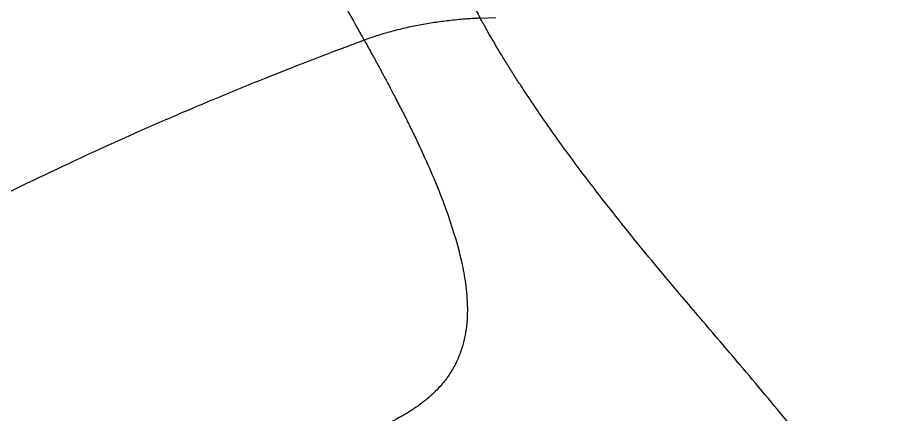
# Model space of a CAD drawing. Extents: x 525 to 613, y 487 to 635.
# Drawn here: x 561.477 to 565.393, y 563.717 to 565.486 of the extents above; entities that cross this region are included whole.
import ezdxf

# ---------------------------------------------------------------- set-up
doc = ezdxf.new("R2010")
doc.units = 0
doc.header["$MEASUREMENT"] = 0
doc.layers.add('1', color=4, linetype='Continuous')
doc.layers.add('STD TEST', color=3, linetype='Continuous')

# ---------------------------------------------------------------- blocks, each defined once
blk = doc.blocks.new('2023 VANGUARD')
at = {"layer": '1', "color": 3, "linetype": 'Continuous', "lineweight": 25}
blk.add_line((-5.4212, -27.2079), (-5.3513, -27.205), dxfattribs=at)
for points, knots in [([(-9.7902, -19.2956), (-9.7609, -19.3488), (-9.7007, -19.4578), (-9.6082, -19.6252), (-9.5025, -19.8167), (-9.3778, -20.0424), (-9.1932, -20.3765), (-9.0049, -20.7176), (-8.821, -21.0508), (-8.5443, -21.5519), (-8.1327, -22.2975), (-7.5745, -23.3083), (-7.0309, -24.2927), (-6.6024, -25.0688), (-6.3021, -25.6126), (-6.1101, -25.9604), (-5.9263, -26.2932), (-5.7507, -26.6113), (-5.5832, -26.9146), (-5.4743, -27.1117), (-5.4212, -27.2079)], [0, 0, 0, 0, 0.019829, 0.040662, 0.0625, 0.091332, 0.125001, 0.187501, 0.219111, 0.250001, 0.375742, 0.5, 0.632535, 0.749994, 0.796268, 0.840704, 0.883297, 0.924045, 0.962946, 1, 1, 1, 1]), ([(-5.9384, -27.3057), (-5.9651, -27.2574), (-6.0217, -27.1549), (-6.1114, -26.9923), (-6.211, -26.8121), (-6.3203, -26.6141), (-6.4395, -26.3984), (-6.5685, -26.1648), (-6.7074, -25.9133), (-6.8562, -25.6438), (-7.1654, -25.0838), (-7.5793, -24.3343), (-8.0111, -23.5523), (-8.3188, -22.995), (-8.5707, -22.5389), (-8.867, -22.0022), (-9.1485, -21.4924), (-9.3947, -21.0464), (-9.5853, -20.7013), (-9.7599, -20.3849), (-9.9186, -20.0975), (-10.0612, -19.8392), (-10.1877, -19.6102), (-10.2667, -19.4671), (-10.3035, -19.4005)], [0, 0, 0, 0, 0.018732, 0.039726, 0.062981, 0.088499, 0.116278, 0.146318, 0.178621, 0.213184, 0.250009, 0.393762, 0.500003, 0.547564, 0.605085, 0.672566, 0.750006, 0.796713, 0.839755, 0.879133, 0.914846, 0.946895, 0.97528, 1, 1, 1, 1]), ([(-5.4212, -27.2079), (-5.4282, -27.2082), (-5.4426, -27.2088), (-5.4646, -27.2101), (-5.4888, -27.2118), (-5.5184, -27.2142), (-5.5622, -27.2187), (-5.6184, -27.2259), (-5.6836, -27.2367), (-5.7483, -27.2498), (-5.802, -27.2629), (-5.8445, -27.2747), (-5.8762, -27.2843), (-5.9074, -27.2945), (-5.9281, -27.302), (-5.9384, -27.3057)], [0, 0, 0, 0, 0.040122, 0.081789, 0.125003, 0.178091, 0.250007, 0.375006, 0.500003, 0.625001, 0.749997, 0.813657, 0.875004, 0.938043, 1, 1, 1, 1]), ([(-4.2275, -30.5045), (-4.2202, -30.5021), (-4.2056, -30.4974), (-4.1839, -30.4901), (-4.1624, -30.4827), (-4.1411, -30.4752), (-4.1201, -30.4675), (-4.0994, -30.4597), (-4.0789, -30.4517), (-4.0587, -30.4436), (-4.0388, -30.4354), (-4.0192, -30.427), (-4, -30.4185), (-3.981, -30.4098), (-3.9625, -30.401), (-3.9443, -30.3921), (-3.9264, -30.383), (-3.9089, -30.3738), (-3.8918, -30.3645), (-3.8751, -30.355), (-3.8588, -30.3454), (-3.8429, -30.3357), (-3.8274, -30.3258), (-3.8124, -30.3158), (-3.7978, -30.3057), (-3.7836, -30.2954), (-3.7699, -30.2851), (-3.7352, -30.2576), (-3.6838, -30.2097), (-3.6313, -30.1417), (-3.5936, -30.0679), (-3.5772, -30.0112), (-3.5693, -29.9596), (-3.5657, -29.909), (-3.5709, -29.8375), (-3.5884, -29.755), (-3.6173, -29.6696), (-3.6588, -29.5758), (-3.7316, -29.442), (-3.8309, -29.2928), (-3.9494, -29.1348), (-4.055, -29.0025), (-4.1646, -28.8703), (-4.2951, -28.7159), (-4.4447, -28.5406), (-4.595, -28.3625), (-4.7229, -28.2079), (-4.8184, -28.0893), (-4.9014, -27.9831), (-4.9717, -27.8911), (-5.0411, -27.7976), (-5.1091, -27.7026), (-5.1755, -27.6062), (-5.2293, -27.5256), (-5.2709, -27.4616), (-5.3006, -27.4144), (-5.3274, -27.3705), (-5.3519, -27.3295), (-5.3745, -27.2908), (-5.3978, -27.25), (-5.4132, -27.2222), (-5.4212, -27.2079)], [0, 0, 0, 0, 0.004375, 0.008721, 0.013037, 0.017323, 0.021577, 0.025799, 0.02999, 0.034149, 0.038276, 0.042371, 0.046435, 0.050469, 0.054472, 0.058447, 0.062394, 0.066314, 0.070209, 0.074079, 0.077928, 0.081756, 0.085564, 0.089356, 0.093133, 0.096896, 0.100649, 0.104394, 0.12628, 0.149704, 0.171124, 0.197682, 0.204502, 0.221576, 0.247323, 0.275567, 0.304689, 0.334264, 0.371687, 0.442531, 0.486997, 0.530494, 0.572826, 0.613798, 0.67398, 0.728837, 0.763405, 0.797904, 0.820284, 0.842704, 0.865184, 0.887161, 0.909348, 0.931755, 0.942357, 0.95306, 0.963888, 0.972165, 0.980928, 0.990198, 1, 1, 1, 1]), ([(-5.9384, -27.3057), (-5.963, -27.3148), (-6.0207, -27.3363), (-6.1197, -27.3738), (-6.2439, -27.4218), (-6.4113, -27.4881), (-6.6076, -27.5686), (-6.8992, -27.6928), (-7.257, -27.8541), (-7.6215, -28.031), (-8.0407, -28.2465), (-8.5892, -28.5487), (-9.2887, -28.9807), (-9.835, -29.3617), (-10.1493, -29.5962), (-10.2787, -29.6947), (-10.3941, -29.7842), (-10.5623, -29.9169), (-10.7689, -30.0843), (-11.0563, -30.3244), (-11.5401, -30.7459), (-12.2895, -31.4533), (-13.0099, -32.2267), (-13.5082, -32.8198), (-13.7416, -33.1095), (-13.9137, -33.3295), (-14.0826, -33.5523), (-14.218, -33.7368), (-14.3267, -33.8887), (-14.4183, -34.019), (-14.5003, -34.1383), (-14.7159, -34.4581), (-15.0234, -34.9449), (-15.3983, -35.6119), (-15.6923, -36.1933), (-15.9163, -36.6796), (-16.0806, -37.0646), (-16.193, -37.3442), (-16.2593, -37.516), (-16.2888, -37.5942), (-16.2966, -37.615)], [0, 0, 0, 0, 0.0052278, 0.0122678, 0.0211155, 0.0317652, 0.048142, 0.063412, 0.0949432, 0.1263631, 0.1441982, 0.188916, 0.2512005, 0.3080496, 0.3216178, 0.3293783, 0.3404654, 0.3507233, 0.3720885, 0.3934723, 0.4253644, 0.499962, 0.5987532, 0.6358031, 0.6543439, 0.6729001, 0.6914769, 0.7100799, 0.7185196, 0.7287156, 0.7418349, 0.7473908, 0.8056132, 0.856583, 0.8999161, 0.9354925, 0.9633056, 0.9833375, 0.9955724, 1, 1, 1, 1]), ([(-5.9384, -27.3057), (-5.9348, -27.3122), (-5.9276, -27.3253), (-5.9166, -27.3451), (-5.9056, -27.3652), (-5.8945, -27.3854), (-5.8833, -27.4059), (-5.8721, -27.4265), (-5.8608, -27.4474), (-5.8495, -27.4685), (-5.8381, -27.4898), (-5.8218, -27.5203), (-5.7994, -27.5629), (-5.7716, -27.6167), (-5.7435, -27.6725), (-5.7088, -27.7432), (-5.6653, -27.8357), (-5.6167, -27.9479), (-5.5721, -28.0634), (-5.5326, -28.1825), (-5.503, -28.2954), (-5.4837, -28.4074), (-5.4761, -28.5122), (-5.4829, -28.5931), (-5.4942, -28.6461), (-5.5001, -28.6681), (-5.5084, -28.6946), (-5.5215, -28.7287), (-5.5442, -28.774), (-5.5759, -28.8213), (-5.6142, -28.8651), (-5.6492, -28.8974), (-5.6771, -28.9198), (-5.6966, -28.9344), (-5.7167, -28.9482), (-5.7371, -28.9615), (-5.7511, -28.9697), (-5.7581, -28.9738)], [0, 0, 0, 0, 0.012254, 0.02457, 0.036941, 0.049362, 0.061832, 0.07435, 0.086921, 0.099552, 0.11225, 0.12503, 0.153743, 0.187553, 0.218813, 0.250074, 0.308481, 0.375126, 0.437616, 0.500087, 0.572291, 0.625077, 0.687642, 0.750049, 0.764701, 0.781336, 0.789444, 0.81262, 0.843819, 0.874994, 0.906727, 0.93733, 0.94997, 0.962556, 0.975088, 0.987569, 1, 1, 1, 1]), ([(-5.7581, -28.9738), (-5.7912, -28.9931), (-5.859, -29.0323), (-5.9622, -29.0929), (-6.0693, -29.1562), (-6.1802, -29.2223), (-6.2947, -29.2914), (-6.4274, -29.3722), (-6.5743, -29.463), (-6.7139, -29.5503), (-6.8196, -29.6174), (-6.9023, -29.6702), (-6.9704, -29.7142), (-7.0235, -29.7485), (-7.0473, -29.7642), (-7.0535, -29.7682)], [0, 0, 0, 0, 0.075714, 0.154505, 0.236369, 0.321303, 0.409304, 0.500377, 0.62799, 0.750267, 0.825334, 0.875176, 0.943794, 0.985392, 1, 1, 1, 1])]:
    blk.add_open_spline(points, degree=3, knots=knots, dxfattribs=at)
blk = doc.blocks.new('2026 Vanguard')
at = {"layer": 'STD TEST', "color": 1}
blk.add_blockref('2023 VANGUARD', (44.1613, 88.209), dxfattribs=at)

msp = doc.modelspace()

# ---------------------------------------------------------------- block references
at = {"layer": '1'}
msp.add_blockref('2026 Vanguard', (524.7985, 504.4821), dxfattribs=at)

doc.saveas('drawing.dxf')
